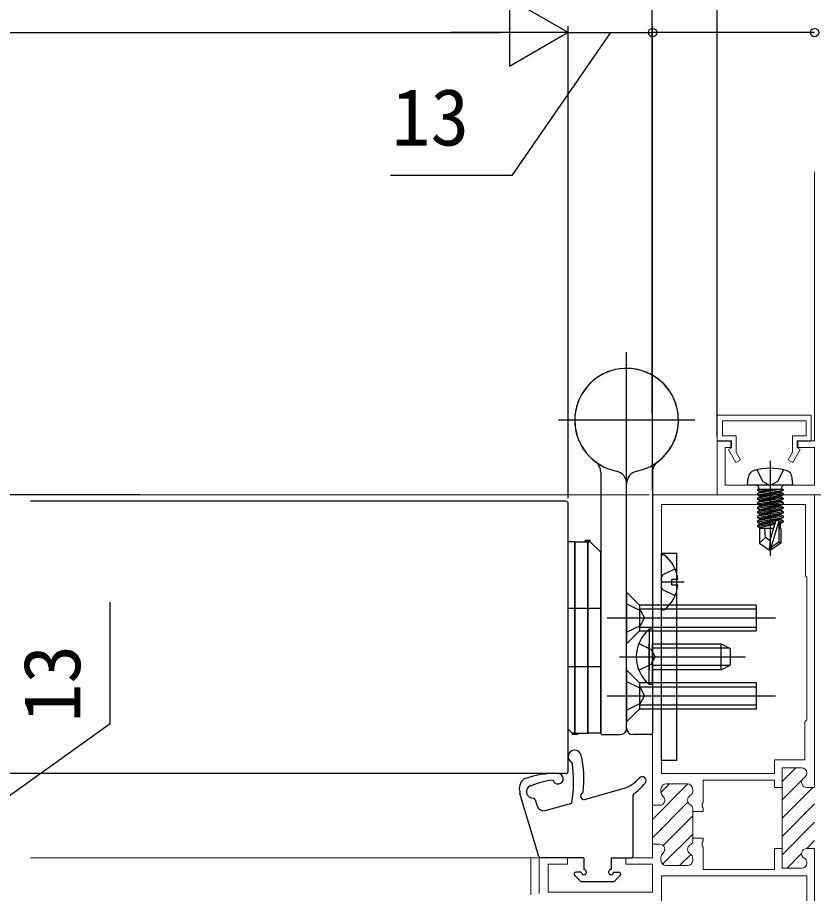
# Model space of a CAD drawing. Units: millimetres, scale not verified. Extents: x -525 to 525, y -783 to 779.
# Drawn here: x 58.9 to 181.7, y -546.2 to -411.1 of the extents above; entities that cross this region are included whole.
import ezdxf
from ezdxf.enums import TextEntityAlignment as Align

# ---------------------------------------------------------------- set-up
doc = ezdxf.new("R2010")
doc.units = ezdxf.units.MM
doc.header["$LTSCALE"] = 4
doc.layers.add('0-2_YKK_11', color=211, linetype='Continuous', lineweight=18)
doc.layers.add('0-4_YKK_12', color=2, linetype='Continuous', lineweight=18)
doc.layers.add('0-5_YKK_13', color=4, linetype='Continuous')
doc.layers.add('0-7_YKK_D', color=6, linetype='Continuous')
doc.styles.add('ＭＳ ゴシック', font='')
doc.styles.get('ＭＳ ゴシック').set_extended_font_data('MS Gothic')

msp = doc.modelspace()

# ---------------------------------------------------------------- linework, layer by layer
at = {"layer": '0-2_YKK_11'}
for p, q in [((176.837, -528.955), (178.946, -526.847)), ((180.183, -528.438), (180.553, -528.068)), ((180.637, -527.711), (180.637, -527.647)), ((156.837, -534.813), (162.301, -529.349)), ((158.142, -530.68), (159.475, -529.347)), ((162.237, -529.347), (158.937, -529.347)), ((176.837, -531.784), (179.979, -528.642)), ((176.837, -539.597), (176.837, -529.597)), ((158.137, -530.147), (158.137, -530.598)), ((163.037, -530.461), (163.037, -530.147)), ((176.837, -534.612), (181.553, -529.896)), ((156.837, -537.642), (162.307, -532.172)), ((156.837, -532.347), (156.837, -538.947)), ((157.937, -532.647), (156.837, -532.647)), ((163.037, -537.697), (163.037, -533.597)), ((176.837, -537.44), (181.837, -532.44)), ((158.463, -538.844), (163.037, -534.27)), ((176.837, -540.269), (181.837, -535.269)), ((158.398, -541.738), (163.037, -537.098)), ((180.638, -539.297), (181.837, -538.097)), ((161.018, -541.947), (162.748, -540.216)), ((177.588, -542.347), (179.837, -540.097)), ((158.137, -541.147), (158.137, -540.696)), ((163.037, -540.832), (163.037, -541.147)), ((180.637, -541.482), (180.637, -541.547)), ((162.237, -541.947), (158.937, -541.947))]:
    msp.add_line(p, q, dxfattribs=at)
at = {"layer": '0-2_YKK_11', "color": 30}
msp.add_lwpolyline([(181.836, -434.944), (181.836, -476.446), (179.136, -476.446), (179.136, -477.446), (181.836, -477.446), (181.836, -483.246), (168.036, -483.246), (168.036, -477.446), (169.036, -477.446), (169.036, -476.446), (166.836, -476.446), (166.836, -484.746), (183.336, -484.746), (183.336, -443.446), (194.736, -443.446)], dxfattribs=at)
msp.add_lwpolyline([(181.336, -472.449), (166.836, -472.449), (166.836, -476.449), (168.936, -476.449), (168.936, -477.549), (168.563, -477.765), (169.708, -479.749), (170.401, -479.349), (169.736, -478.197), (169.736, -475.649), (167.636, -475.649), (167.636, -473.349), (180.536, -473.349), (180.536, -475.649), (178.436, -475.649), (178.436, -478.197), (177.77, -479.349), (178.463, -479.749), (179.609, -477.765), (179.236, -477.549), (179.236, -476.449), (181.336, -476.449)], close=True, dxfattribs=at)
at = {"layer": '0-2_YKK_11'}
for points in [[(156.837, -532.647), (156.837, -484.747), (181.837, -484.747), (181.837, -529.897), (180.637, -529.897)], [(179.837, -526.847), (176.837, -526.847), (176.837, -529.897), (175.637, -529.897), (175.637, -528.747), (164.637, -528.747), (164.637, -532.188), (164.517, -532.372), (164.517, -532.921), (164.637, -533.105), (164.637, -533.597), (163.037, -533.597), (163.037, -533.232)], [(179.837, -542.347), (176.837, -542.347), (176.837, -539.297), (175.637, -539.297), (175.637, -542.547), (164.637, -542.547), (164.637, -539.105), (164.517, -538.921), (164.517, -538.372), (164.637, -538.188), (164.637, -537.697), (163.037, -537.697), (163.037, -538.061)], [(157.937, -538.647), (156.837, -538.647), (156.837, -540.747), (152.737, -540.747), (152.737, -541.747), (156.837, -541.747), (156.837, -546.047), (140.737, -546.047), (140.737, -541.747), (143.737, -541.747), (143.737, -540.747), (139.337, -540.747), (139.337, -546.247)], [(181.837, -565.747), (181.837, -539.297), (180.637, -539.297)]]:
    msp.add_lwpolyline(points, dxfattribs=at)
for points in [[(158.237, -527.747), (158.237, -486.247), (180.437, -486.247), (180.437, -497.247), (180.637, -497.447), (180.637, -519.447), (180.337, -519.747), (180.337, -525.647), (175.637, -525.647), (175.637, -527.747)], [(158.237, -543.547), (180.637, -543.547), (180.637, -553.947), (180.337, -554.247), (180.337, -564.247), (158.237, -564.247)]]:
    msp.add_lwpolyline(points, close=True, dxfattribs=at)
for centre, start, end in [((179.837, -527.647), 0.00001, 89.99999), ((179.837, -527.711), 300.00001, 0.00004), ((158.937, -530.147), 90.00001, 179.99999), ((162.237, -530.147), 0.00001, 89.99999), ((180.637, -529.097), 120, 270.00001), ((158.937, -530.598), 179.99999, 231.31781), ((162.237, -530.461), 300.00001, 0.00004), ((157.937, -531.847), 270.00001, 51.31781), ((163.037, -531.847), 120, 240), ((162.237, -533.232), 359.99996, 59.99999), ((157.937, -539.447), 308.68219, 89.99999), ((163.037, -539.447), 120, 240), ((162.237, -538.061), 300.00001, 0.00004), ((158.937, -540.696), 128.68219, 180.00001), ((162.237, -540.832), 359.99996, 59.99999), ((180.637, -540.097), 89.99999, 240), ((158.937, -541.147), 180.00001, 269.99999), ((162.237, -541.147), 270.00001, 359.99999), ((179.837, -541.547), 270.00001, 359.99999), ((179.837, -541.482), 359.99996, 59.99999)]:
    msp.add_arc(centre, 0.8, start, end, dxfattribs=at)
at = {"layer": '0-4_YKK_12'}
for p, q in [((156.341, -484.746), (60.869, -484.746)), ((139.981, -540.747), (60.869, -540.747)), ((138.038, -540.746), (138.038, -546.446))]:
    msp.add_line(p, q, dxfattribs=at)
at = {"layer": '0-5_YKK_13'}
for p, q in [((152.841, -483.746), (152.841, -462.746)), ((163.341, -473.246), (142.341, -473.246)), ((174.993, -479.492), (174.993, -494.176)), ((148.841, -481.246), (148.841, -521.446)), ((156.841, -481.246), (156.841, -521.446)), ((171.493, -483.246), (171.591, -482.126)), ((178.493, -483.246), (178.395, -482.126)), ((152.841, -520.746), (152.841, -483.044)), ((152.841, -520.746), (152.841, -483.044)), ((178.493, -483.246), (171.493, -483.246)), ((176.972, -483.946), (173.014, -483.946)), ((173.014, -484.033), (173.393, -484.252)), ((173.014, -484.733), (176.972, -484.033)), ((173.014, -485.433), (176.972, -484.733)), ((173.014, -484.733), (173.393, -484.952)), ((173.263, -483.746), (173.263, -483.946)), ((174.792, -483.946), (173.393, -484.252)), ((173.393, -484.34), (173.393, -484.252)), ((176.593, -484.252), (173.393, -484.952)), ((173.393, -485.04), (176.593, -484.34)), ((176.593, -484.952), (173.393, -485.652)), ((173.393, -485.04), (173.393, -484.952)), ((176.972, -484.033), (176.593, -484.252)), ((176.593, -484.34), (176.593, -484.252)), ((176.972, -484.559), (176.593, -484.34)), ((176.972, -484.733), (176.593, -484.952)), ((176.593, -485.04), (176.593, -484.952)), ((176.972, -485.259), (176.593, -485.04)), ((176.723, -483.746), (176.723, -483.946)), ((176.972, -483.946), (176.972, -484.033)), ((176.972, -484.559), (176.972, -484.733)), ((143.441, -485.746), (60.869, -485.746)), ((143.841, -527.346), (143.841, -486.146)), ((173.014, -485.259), (173.014, -485.433)), ((173.014, -485.433), (173.393, -485.652)), ((176.972, -485.959), (173.014, -486.659)), ((173.014, -486.833), (176.972, -486.133)), ((173.014, -486.133), (173.393, -486.352)), ((173.014, -486.659), (173.393, -486.44)), ((173.393, -485.74), (173.393, -485.652)), ((173.393, -486.44), (176.593, -485.74)), ((173.393, -486.44), (173.393, -486.352)), ((176.593, -486.352), (173.393, -487.052)), ((173.393, -487.14), (176.593, -486.44)), ((176.593, -485.74), (176.593, -485.652)), ((176.972, -485.959), (176.593, -485.74)), ((176.972, -486.133), (176.593, -486.352)), ((176.593, -486.44), (176.593, -486.352)), ((176.972, -486.659), (176.593, -486.44)), ((176.972, -485.959), (176.972, -486.133)), ((173.014, -486.659), (173.014, -486.833)), ((176.972, -486.659), (173.014, -487.359)), ((173.014, -486.833), (173.393, -487.052)), ((173.014, -487.533), (176.972, -486.833)), ((173.014, -487.359), (173.393, -487.14)), ((173.014, -487.359), (173.014, -487.533)), ((176.972, -487.359), (173.014, -488.059)), ((173.014, -487.533), (173.393, -487.752)), ((173.014, -488.233), (176.972, -487.533)), ((173.393, -487.14), (173.393, -487.052)), ((176.593, -487.052), (173.393, -487.752)), ((173.393, -487.84), (176.593, -487.14)), ((173.393, -487.84), (173.393, -487.752)), ((176.593, -487.752), (173.393, -488.452)), ((176.972, -486.833), (176.593, -487.052)), ((176.593, -487.14), (176.593, -487.052)), ((176.972, -487.359), (176.593, -487.14)), ((176.972, -487.533), (176.593, -487.752)), ((176.593, -487.84), (176.593, -487.752)), ((176.972, -486.659), (176.972, -486.833)), ((176.972, -487.359), (176.972, -487.533)), ((173.014, -488.059), (173.393, -487.84)), ((173.014, -488.059), (173.014, -488.233)), ((176.972, -488.059), (173.014, -488.759)), ((173.014, -488.233), (173.393, -488.452)), ((173.014, -488.933), (176.972, -488.233)), ((173.014, -488.759), (173.393, -488.54)), ((173.014, -488.759), (173.014, -488.933)), ((173.014, -488.933), (173.393, -489.152)), ((175.816, -488.963), (173.014, -489.459)), ((173.393, -488.54), (176.593, -487.84)), ((173.393, -488.54), (173.393, -488.452)), ((176.593, -488.452), (173.393, -489.152)), ((173.393, -489.24), (176.593, -488.54)), ((174.993, -491.74), (175.853, -488.839)), ((176.972, -488.759), (176.342, -488.87)), ((176.343, -489.044), (176.972, -488.933)), ((176.972, -488.059), (176.593, -487.84)), ((176.972, -488.233), (176.593, -488.452)), ((176.593, -488.54), (176.593, -488.452)), ((176.972, -488.759), (176.593, -488.54)), ((176.972, -488.059), (176.972, -488.233)), ((176.972, -488.759), (176.972, -488.933)), ((173.014, -489.633), (175.761, -489.147)), ((173.014, -489.459), (173.393, -489.24)), ((173.014, -489.459), (173.014, -489.633)), ((173.014, -489.633), (173.393, -489.852)), ((175.525, -489.946), (173.343, -489.946)), ((173.343, -489.946), (173.343, -492.234)), ((173.393, -489.24), (173.393, -489.152)), ((175.702, -489.347), (173.393, -489.852)), ((173.393, -489.94), (173.393, -489.852)), ((176.643, -489.946), (176.343, -489.946)), ((176.593, -489.946), (176.593, -489.152)), ((146.441, -491.746), (146.441, -491.996)), ((146.441, -491.746), (147.241, -491.746)), ((147.241, -491.996), (147.241, -491.746)), ((174.293, -491.346), (173.343, -492.158)), ((174.993, -491.74), (174.843, -493.246)), ((174.993, -491.74), (174.993, -493.246)), ((144.841, -491.996), (143.841, -491.996)), ((143.841, -520.896), (143.841, -491.996)), ((144.841, -491.996), (146.841, -491.996)), ((147.241, -491.996), (146.841, -491.996)), ((147.241, -491.996), (148.841, -493.596)), ((173.343, -492.234), (174.843, -493.246)), ((176.343, -492.041), (175.143, -492.884)), ((176.643, -492.234), (175.143, -493.246)), ((175.143, -492.884), (175.143, -493.246)), ((148.841, -521.496), (148.841, -493.596)), ((158.237, -502.222), (158.237, -494.271)), ((175.143, -493.246), (174.843, -493.246)), ((158.449, -497.102), (158.237, -497.5)), ((160.314, -496.172), (158.449, -497.102)), ((161.737, -498.247), (158.237, -498.247)), ((160.72, -497.822), (159.837, -497.822)), ((152.837, -499.747), (152.837, -507.747)), ((152.837, -499.747), (154.837, -501.747)), ((143.841, -502.246), (148.841, -502.246)), ((154.837, -502.347), (159.637, -502.347)), ((159.637, -502.347), (172.837, -502.347)), ((172.837, -501.747), (172.837, -505.747)), ((149.837, -503.747), (175.837, -503.747)), ((154.837, -505.147), (160.337, -505.147)), ((160.337, -505.147), (172.837, -505.147)), ((152.837, -507.747), (154.837, -505.747)), ((156.328, -505.497), (156.328, -511.747)), ((156.837, -505.497), (156.328, -505.497)), ((156.837, -505.497), (156.837, -511.747)), ((160.337, -505.747), (172.837, -505.747)), ((156.328, -513.997), (156.328, -507.747)), ((161.437, -507.747), (167.437, -507.747)), ((167.437, -511.747), (167.437, -507.747)), ((167.437, -507.747), (168.837, -508.447)), ((161.437, -508.401), (156.837, -508.401)), ((168.746, -508.401), (161.437, -508.401)), ((168.837, -508.447), (168.837, -511.047)), ((151.737, -509.747), (171.21, -509.747)), ((143.841, -511.246), (148.841, -511.246)), ((152.837, -511.747), (152.837, -519.747)), ((152.837, -511.747), (154.837, -513.747)), ((161.437, -511.092), (156.837, -511.092)), ((161.437, -511.747), (156.837, -511.747)), ((168.746, -511.092), (161.437, -511.092)), ((167.437, -511.747), (161.437, -511.747)), ((167.437, -511.747), (168.837, -511.047)), ((154.837, -514.347), (159.637, -514.347)), ((156.837, -513.997), (156.328, -513.997)), ((159.637, -514.347), (172.837, -514.347)), ((172.837, -513.747), (172.837, -517.747)), ((149.837, -515.747), (175.837, -515.747)), ((154.837, -517.147), (160.337, -517.147)), ((160.337, -517.147), (172.837, -517.147)), ((152.837, -519.747), (154.837, -517.747)), ((160.337, -517.747), (172.837, -517.747)), ((144.441, -521.496), (143.841, -520.896)), ((144.841, -521.496), (144.441, -521.496)), ((144.441, -521.496), (144.441, -521.746)), ((144.841, -521.496), (146.841, -521.496)), ((145.241, -521.496), (145.241, -521.746)), ((148.841, -521.496), (146.841, -521.496)), ((145.241, -521.746), (144.441, -521.746)), ((149.141, -521.746), (151.841, -521.746)), ((156.541, -521.746), (153.841, -521.746)), ((143.441, -527.746), (60.869, -527.746)), ((139.277, -540.532), (136.382, -530.832)), ((146.365, -531.734), (152.319, -530.049)), ((138.746, -531.758), (139.05, -532.779)), ((140.281, -533.455), (144.39, -532.293)), ((153.841, -540.446), (153.841, -531.11)), ((146.241, -540.747), (139.564, -540.746)), ((146.241, -540.747), (146.241, -542.547)), ((150.441, -540.747), (153.541, -540.746)), ((150.441, -540.747), (150.441, -542.547)), ((145.841, -542.947), (145.041, -542.947)), ((150.841, -542.947), (151.641, -542.946)), ((144.828, -543.459), (145.728, -544.359)), ((150.74, -544.447), (145.941, -544.447)), ((151.853, -543.459), (150.952, -544.359))]:
    msp.add_line(p, q, dxfattribs=at)
for points in [[(172.943, -480.882), (173.848, -482.698), (174.993, -483.306)], [(177.043, -480.882), (176.138, -482.698), (174.993, -483.306)], [(173.014, -483.946), (173.014, -484.033), (173.508, -483.946)], [(176.479, -483.946), (173.014, -484.559), (173.014, -484.733)], [(173.014, -484.559), (173.393, -484.34), (175.194, -483.946)], [(176.972, -484.559), (173.014, -485.259), (173.393, -485.04)], [(173.014, -485.959), (173.393, -485.74), (176.593, -485.04)], [(176.972, -485.259), (173.014, -485.959), (173.014, -486.133), (176.972, -485.433)], [(176.972, -485.259), (176.972, -485.433), (176.593, -485.652), (173.393, -486.352)], [(175.143, -492.884), (176.343, -488.894), (176.343, -492.041)], [(176.972, -488.933), (176.593, -489.152), (176.343, -489.207)], [(174.993, -491.847), (174.293, -491.346), (174.153, -489.946)], [(176.643, -489.946), (176.643, -492.234), (176.343, -492.041)], [(146.841, -521.496), (146.841, -491.746), (146.841, -521.496)], [(144.841, -491.996), (144.841, -521.746), (144.841, -491.996)], [(160.72, -498.672), (159.837, -498.672), (159.837, -497.822)], [(160.314, -500.322), (158.449, -499.392), (158.237, -498.994)], [(152.837, -501.547), (154.99, -502.597), (155.602, -503.747)], [(154.837, -501.747), (154.837, -505.747), (160.337, -505.747)], [(172.837, -501.747), (159.637, -501.747), (154.837, -501.747)], [(152.837, -505.947), (154.99, -504.897), (155.602, -503.747)], [(154.741, -507.672), (156.648, -508.602), (157.257, -509.747)], [(156.837, -513.997), (156.837, -507.747), (161.437, -507.747)], [(154.741, -511.822), (156.648, -510.892), (157.257, -509.747)], [(152.837, -513.547), (154.99, -514.597), (155.602, -515.747)], [(154.837, -513.747), (154.837, -517.747), (160.337, -517.747)], [(172.837, -513.747), (159.637, -513.747), (154.837, -513.747)], [(152.837, -517.947), (154.99, -516.897), (155.602, -515.747)]]:
    msp.add_lwpolyline(points, dxfattribs=at)
msp.add_lwpolyline([(160.537, -493.747), (160.537, -525.747), (158.237, -525.747), (158.237, -493.747)], close=True, dxfattribs=at)
for centre, radius, start, end in [((152.841, -473.246), 8, 281.53696, 233.1301), ((152.841, -473.246), 8, 102.70903, 258.46304), ((152.841, -473.246), 8, 54.54946, 102.70903), ((152.841, -473.246), 8, 306.8699, 54.54946), ((146.841, -481.246), 2, 0, 53.1301), ((158.841, -481.246), 2, 126.8699, 180), ((172.886, -482.24), 1.3, 105.88085, 175), ((174.993, -489.646), 9, 74.11915, 105.88085), ((177.1, -482.24), 1.3, 5, 74.11915), ((150.841, -483.044), 2, 0, 78.46304), ((154.841, -483.044), 2, 101.53696, 180), ((172.763, -483.746), 0.5, 0, 90), ((177.223, -483.746), 0.5, 90, 180), ((143.441, -486.146), 0.4, 0, 90), ((176.095, -488.894), 0.248, 0, 167.19096), ((158.512, -494.271), 0.274, 52.28591, 180), ((155.437, -498.247), 5.3, 4.59941, 52.28591), ((155.437, -498.247), 5.3, 307.71409, 355.40059), ((158.512, -502.222), 0.274, 180, 307.71409), ((159.869, -509.747), 5.531, 129.79413, 230.20587), ((149.141, -521.446), 0.3, 180, 270), ((151.841, -520.746), 1, 270, 0), ((153.841, -520.746), 1, 180, 270), ((156.541, -521.446), 0.3, 270, 0), ((144.834, -525.133), 1, 13.29015, 245.71487), ((131.264, -528.576), 15, 352.24785, 14.23995), ((125.498, -529.068), 19.165, 350.31171, 9.07684), ((141.686, -540.742), 13, 87.27116, 111.40811), ((142.267, -528.556), 0.8, 193.5754, 87.27116), ((143.441, -527.346), 0.4, 270, 0), ((155.241, -528.846), 0.6, 320.15232, 139.88363), ((138.204, -530.088), 1.922, 131.07377, 194.20487), ((138.389, -530.538), 1.008, 112.18319, 272.95877), ((138.109, -529.321), 0.3, 250.46304, 292.13892), ((143.121, -541.641), 13, 97.20944, 112.13892), ((150.958, -525.238), 5, 285.7997, 319.88363), ((148.024, -522.823), 10, 306.43197, 320.15232), ((137.341, -530.546), 1, 180.76458, 196.61447), ((146.229, -531.253), 0.5, 119.89803, 285.7997), ((145.83, -530.559), 0.3, 299.89803, 352.24785), ((154.141, -531.11), 0.3, 126.43197, 179.99999), ((138.458, -531.844), 0.3, 16.61447, 93.2721), ((140.009, -532.493), 1, 196.61447, 285.7997), ((153.541, -540.446), 0.3, 270.0051, 359.99999), ((139.564, -540.446), 0.3, 196.61447, 269.99782), ((145.041, -543.247), 0.3, 89.99782, 225.00027), ((146.241, -542.947), 0.4, 179.99782, 89.99997), ((150.441, -542.947), 0.4, 89.99997, 0.0051), ((151.641, -543.246), 0.3, 314.99997, 90.0051), ((145.941, -544.147), 0.3, 225.00027, 269.99782), ((150.74, -544.147), 0.3, 269.99782, 314.99997)]:
    msp.add_arc(centre, radius, start, end, dxfattribs=at)
at = {"layer": '0-7_YKK_D'}
for p, q in [((156.796, -472.146), (156.796, -393.444)), ((166.836, -475.746), (166.836, -393.444)), ((166.836, -475.746), (166.836, -393.444)), ((143.841, -413.444), (134.747, -408.194)), ((134.747, -408.194), (134.747, -418.694)), ((-19.625, -413.444), (133.341, -413.444)), ((143.841, -413.444), (125.654, -413.444)), ((143.841, -413.444), (134.747, -418.694)), ((143.841, -485.146), (143.841, -412.444)), ((143.841, -485.289), (143.841, -412.444)), ((143.841, -413.444), (156.841, -413.444)), ((156.841, -484.046), (156.84, -412.444)), ((181.84, -413.444), (156.84, -413.444)), ((156.841, -469.746), (156.841, -412.444)), ((77.753, -484.746), (12.173, -484.746)), ((77.753, -484.746), (32.173, -484.746)), ((77.753, -527.746), (52.173, -527.746))]:
    msp.add_line(p, q, dxfattribs=at)
for points in [[(150.341, -413.444), (135.149, -435.508), (116.422, -435.508)], [(53.173, -534.246), (73.173, -520.014), (73.173, -501.287)]]:
    msp.add_lwpolyline(points, dxfattribs=at)
for centre in [(156.84, -413.444), (156.841, -413.444), (181.84, -413.444)]:
    msp.add_circle(centre, 0.637, dxfattribs=at)

# ---------------------------------------------------------------- texts
at = {"layer": '0-7_YKK_D', "style": 'ＭＳ ゴシック'}
msp.add_text('13', height=8.798, dxfattribs=at).set_placement((116.581, -433.508), align=Align.BOTTOM_LEFT)
msp.add_text('13', height=8.798, rotation=90, dxfattribs=at).set_placement((71.173, -519.855), align=Align.BOTTOM_LEFT)

doc.saveas('drawing.dxf')
